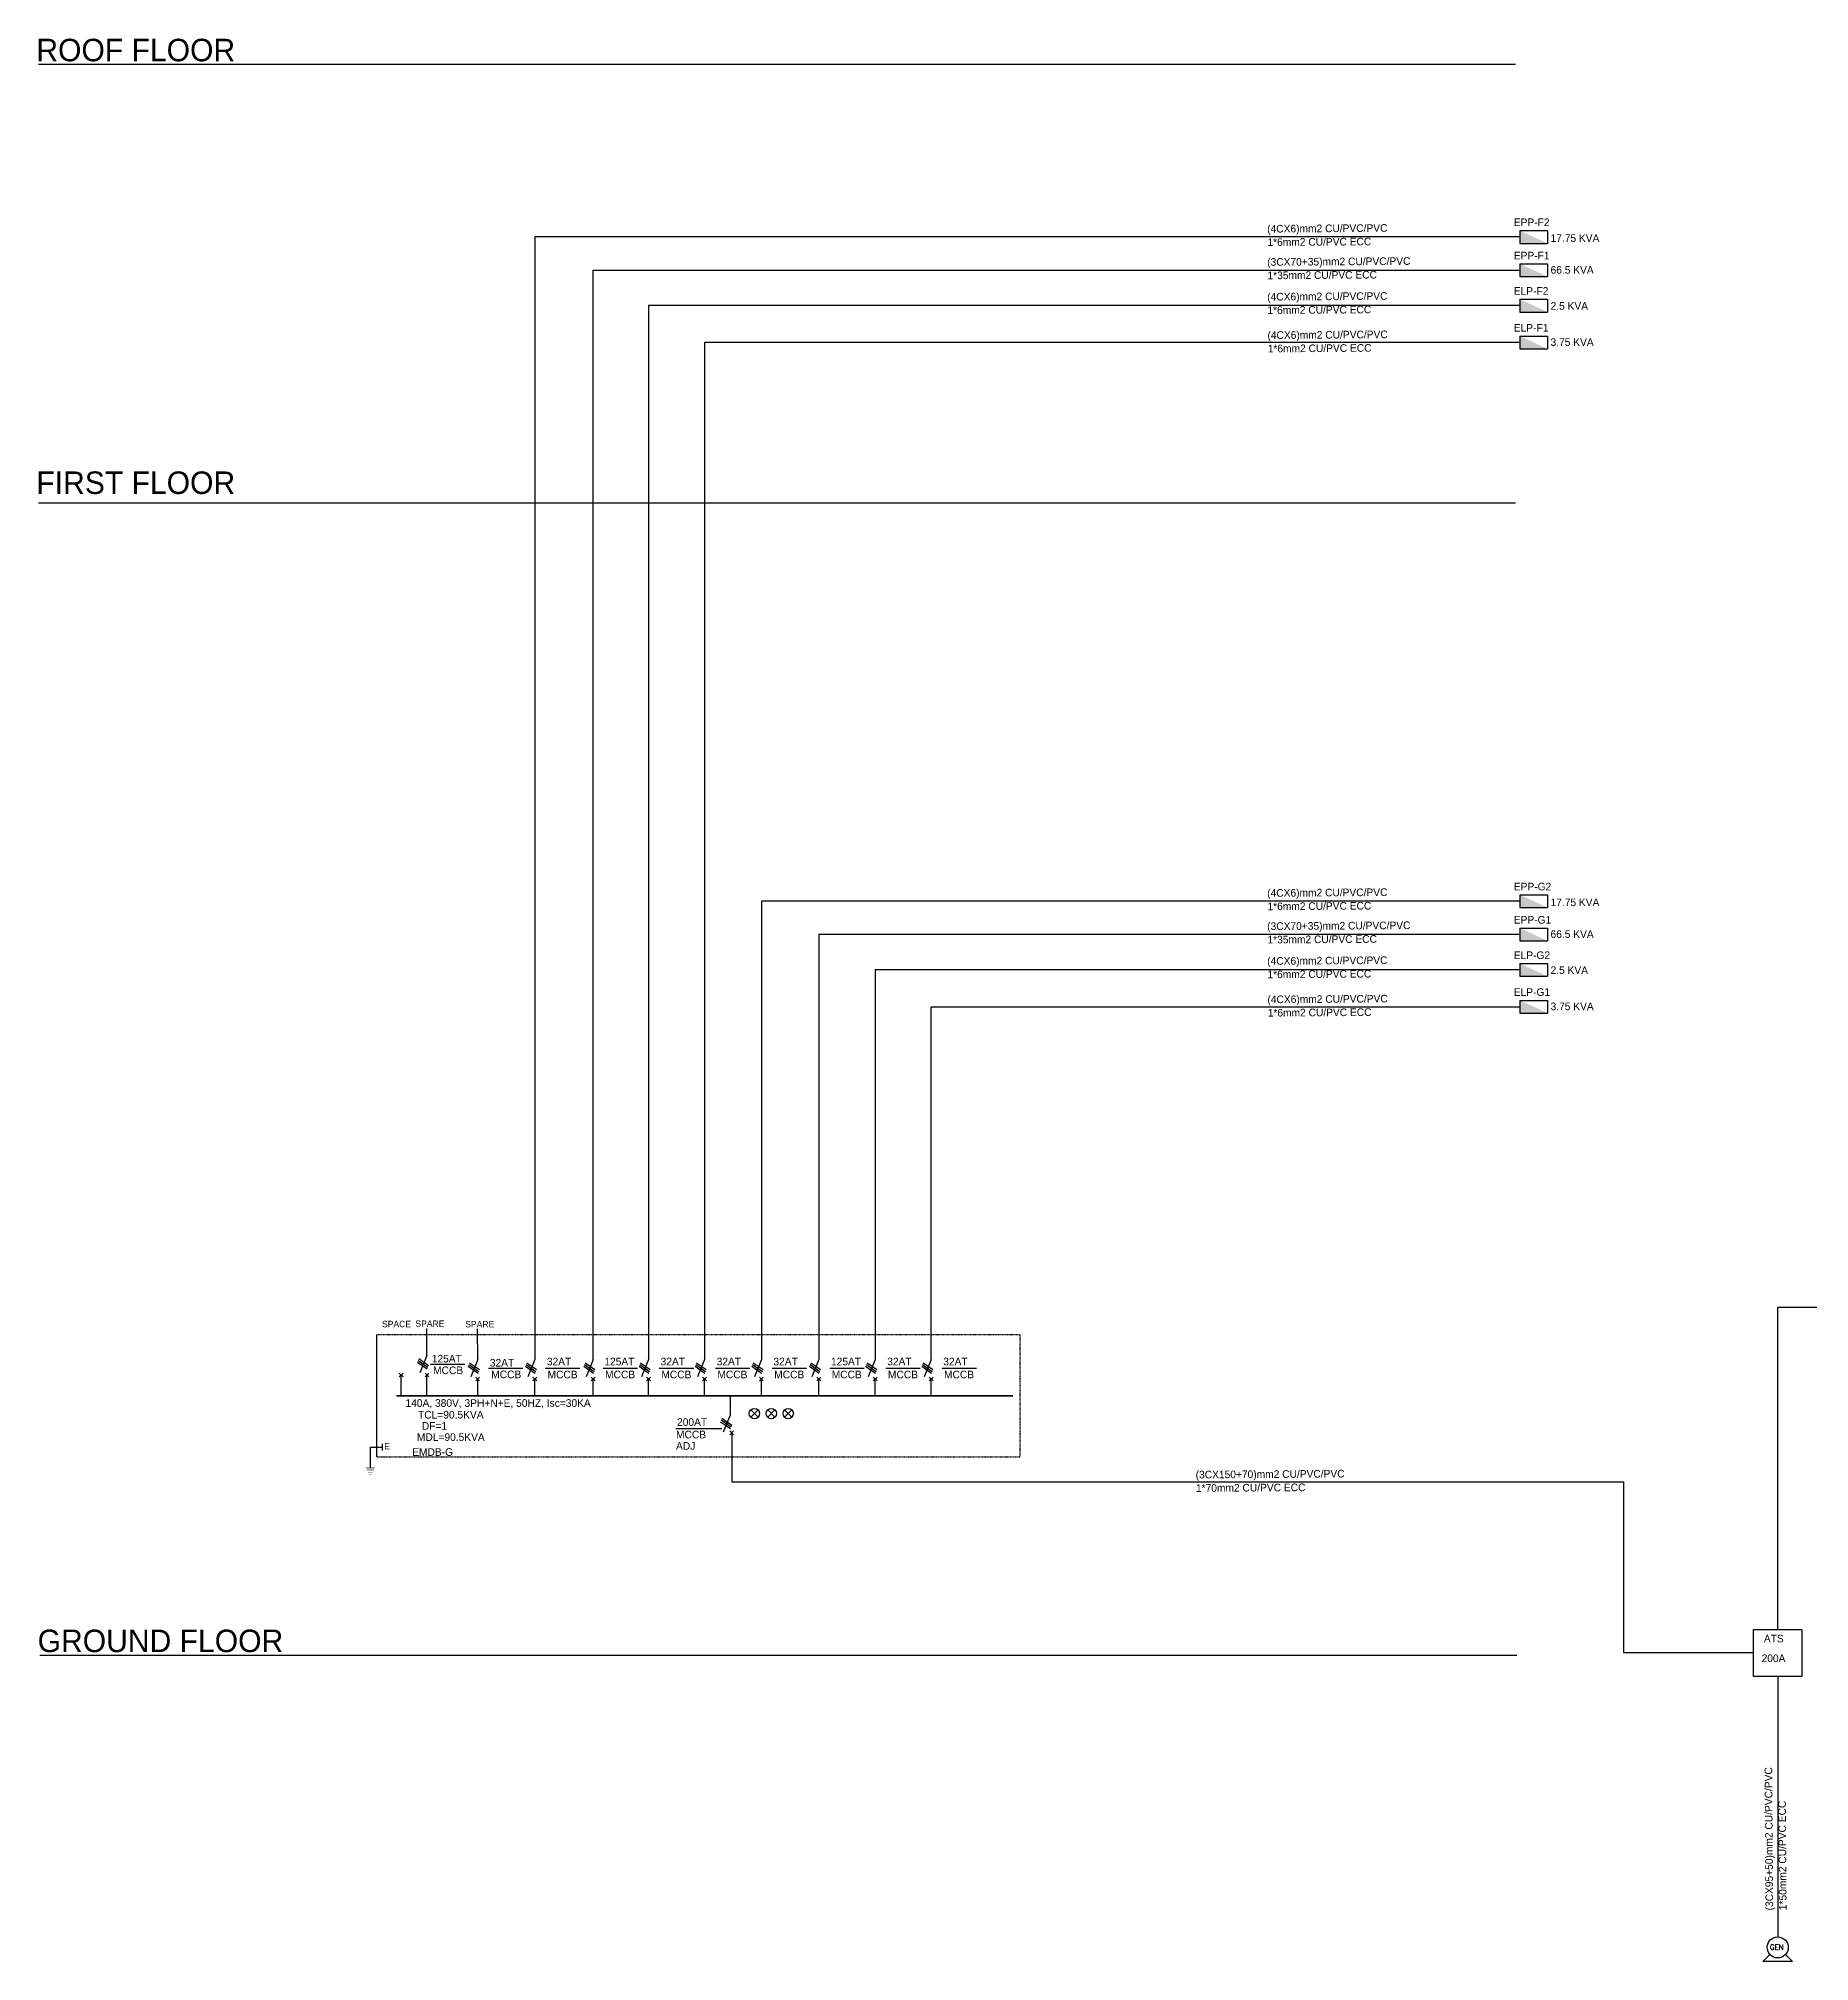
# Model space of a CAD drawing. Header units: inches. Extents: x 290183 to 532380, y 315386 to 443433.
# Drawn here: x 290183 to 406181, y 316066 to 442021 of the extents above; entities that cross this region are included whole.
import ezdxf
from ezdxf.enums import TextEntityAlignment as Align

# ---------------------------------------------------------------- set-up
doc = ezdxf.new("R2010")
doc.units = ezdxf.units.IN
doc.header["$MEASUREMENT"] = 0
doc.linetypes.add('B02 SLD$0$CENTER', pattern=[2, 1.25, -0.25, 0.25, -0.25])
doc.linetypes.add('B02 SLD$0$CONTINUA', pattern=[0])
doc.layers.get('0').update_dxf_attribs({"color": 5})
for name, color, linetype in [('B02 SLD$0$E-EQUIP', 4, 'Continuous'), ('B02 SLD$0$E-PANEL', 1, 'B02 SLD$0$CENTER'), ('B02 SLD$0$E-S', 4, 'Continuous'), ('B02 SLD$0$E-SLD', 4, 'Continuous'), ('B02 SLD$0$E-SOCK-DP-1', 2, 'Continuous'), ('B02 SLD$0$E-T25', 3, 'Continuous'), ('B02 SLD$0$E-TEXT', 3, 'Continuous'), ('B02 SLD$0$E-TEXT25', 3, 'Continuous'), ('B02 SLD$0$E-WIR', 4, 'Continuous'), ('B02 SLD$0$E-WIRE', 4, 'B02 SLD$0$CONTINUA'), ('B02 SLD$0$XREF1$0$E-SLD', 4, 'Continuous'), ('E-TEXT', 40, 'Continuous'), ('ELEC', 4, 'Continuous')]:
    doc.layers.add(name, color=color, linetype=linetype)
doc.styles.add('B02 SLD$0$STENCIL', font='STENCIL.shx', dxfattribs={"height": 0.25})
doc.styles.add('B02 SLD$0$T25-200', font='Stencil.shx', dxfattribs={"width": 0.8, "height": 500})
doc.styles.add('B02 SLD$0$XREF1$0$LEROY', font='STENCIL', dxfattribs={"height": 2})
doc.styles.add('ELEC', font='romans.shx')

# ---------------------------------------------------------------- blocks, each defined once
blk = doc.blocks.new('B02 SLD$0$P2-flat-5')
at = {"layer": 'B02 SLD$0$E-SOCK-DP-1'}
for p, q in [((-4.54, 4.18), (4.54, 4.18)), ((-4.54, 4.18), (-4.54, 0)), ((-4.54, 0), (4.54, 0)), ((4.54, 4.18), (4.54, 0))]:
    blk.add_line(p, q, dxfattribs=at)
blk.add_solid([(-4.54, 0), (-4.54, 4.18), (4.54, 0)], dxfattribs=at)
blk = doc.blocks.new('A$C2a07401e')
at = {"layer": 'ELEC'}
for points in [[(-532, 1298), (-842, 988)], [(460, 988), (-842, 988)], [(150, 1298), (460, 988)]]:
    blk.add_lwpolyline(points, dxfattribs=at)
blk.add_circle((-191, 1605), 459, dxfattribs=at)
at = {"layer": 'E-TEXT', "style": 'ELEC'}
blk.add_text('GEN', height=225, dxfattribs=at).set_placement((-530, 1505))

msp = doc.modelspace()

# ---------------------------------------------------------------- linework, layer by layer
at = {"color": 4}
msp.add_line((335585, 350697), (335585, 347475), dxfattribs=at)
at = {"color": 6}
for p, q in [((335585, 347475), (394017, 347475)), ((394017, 336282), (394017, 347475)), ((402516, 336282), (394017, 336282))]:
    msp.add_line(p, q, dxfattribs=at)
for points in [[(290183, 440331), (386928, 440331)], [(290183, 440329), (386928, 440329)], [(290183, 440329), (386928, 440329)], [(290183, 411613), (386928, 411613)], [(290267, 336138), (387012, 336138)], [(290267, 336138), (387012, 336138)], [(290267, 336136), (387012, 336136)]]:
    msp.add_lwpolyline(points)
for points in [[(387206, 429020), (322695, 429020), (322695, 355492)], [(326518, 355492), (326518, 426842), (387206, 426842)], [(387206, 424522), (330137, 424522), (330137, 355492)], [(387206, 422108), (333809, 422108), (333809, 355492)], [(387206, 385514), (337529, 385514), (337529, 355492)], [(387206, 383337), (341296, 383337), (341296, 355492)], [(387206, 381017), (344981, 381017), (344981, 355492)], [(348652, 355492), (348652, 378602), (387206, 378602)], [(404096, 337821), (404096, 358922), (469519, 358922)], [(315628, 355759), (315613, 357523)], [(318952, 355492), (318936, 357514)], [(404096, 334742), (404096, 330238)], [(404096, 330238), (404094, 322703)], [(404094, 322703), (404097, 317679)]]:
    msp.add_lwpolyline(points, dxfattribs=at)
at = {"color": 1}
msp.add_lwpolyline([(312345, 349114), (312345, 357114)], dxfattribs=at)
at = {"color": 4}
msp.add_lwpolyline([(402516, 337821), (405676, 337821), (405676, 334742), (402516, 334742)], close=True, dxfattribs=at)
at = {"layer": 'B02 SLD$0$E-EQUIP'}
for p, q in [((337310, 351715, -2148734769), (336835, 352191, -2148734769)), ((336835, 351715, -2148734769), (337310, 352191, -2148734769)), ((337945, 351715, -2148734769), (338420, 352191, -2148734769)), ((338420, 351715, -2148734769), (337945, 352191, -2148734769)), ((339054, 351715, -2148734769), (339530, 352191, -2148734769)), ((339530, 351715, -2148734769), (339054, 352191, -2148734769))]:
    msp.add_line(p, q, dxfattribs=at)
at = {"layer": 'B02 SLD$0$E-PANEL', "ltscale": 0.1}
msp.add_lwpolyline([(312345, 349114), (354478, 349114), (354478, 357114), (312345, 357114)], dxfattribs=at)
at = {"layer": 'B02 SLD$0$E-S', "color": 4}
for p, q in [((313934, 353381), (313934, 354482)), ((313934, 353114), (313934, 354216)), ((315628, 353381), (315628, 354482)), ((315628, 353114), (315628, 354216)), ((318952, 353114), (318952, 354216)), ((322695, 353114), (322695, 354216)), ((326518, 353114), (326518, 354216)), ((330137, 353114), (330137, 354216)), ((333809, 353114), (333809, 354216)), ((337529, 353114), (337529, 354216)), ((341296, 353114), (341296, 354216)), ((344981, 353114), (344981, 354216)), ((348652, 353114), (348652, 354216))]:
    msp.add_line(p, q, dxfattribs=at)
at = {"layer": 'B02 SLD$0$E-SLD'}
for p, q in [((311925, 349762), (312695, 349762)), ((312695, 349981), (312695, 349544))]:
    msp.add_line(p, q, dxfattribs=at)
for centre in [(337073, 351953, -2148734769), (338182, 351953, -2148734769), (339292, 351953, -2148734769)]:
    msp.add_circle(centre, 336, dxfattribs=at)
at = {"layer": 'B02 SLD$0$E-T25', "color": 5}
for p, q in [((318105, 355168, -2148734769), (315856, 355168, -2148734769)), ((321911, 354902, -2148734769), (319662, 354902, -2148734769)), ((325644, 354902, -2148734769), (323395, 354902, -2148734769)), ((329411, 354902, -2148734769), (327162, 354902, -2148734769)), ((333096, 354902, -2148734769), (330847, 354902, -2148734769)), ((336767, 354902, -2148734769), (334518, 354902, -2148734769)), ((340487, 354902, -2148734769), (338238, 354902, -2148734769)), ((344254, 354902, -2148734769), (342005, 354902, -2148734769)), ((347940, 354902, -2148734769), (345691, 354902, -2148734769)), ((351610, 354902, -2148734769), (349361, 354902, -2148734769)), ((334930, 350958, -2148734769), (331924, 350958, -2148734769))]:
    msp.add_line(p, q, dxfattribs=at)
at = {"layer": 'B02 SLD$0$E-WIR'}
msp.add_line((311925, 348391), (311925, 349762), dxfattribs=at)
at = {"layer": 'B02 SLD$0$E-WIR', "const_width": 26.7}
for points in [[(311617, 348391), (312233, 348391)], [(311694, 348258), (312156, 348258)], [(311771, 348124), (312079, 348124)], [(311848, 347991), (312002, 347991)]]:
    msp.add_lwpolyline(points, dxfattribs=at)
at = {"layer": 'B02 SLD$0$E-WIRE', "color": 4}
for p, q in [((315628, 355759), (315171, 354633)), ((318952, 355492), (318495, 354366)), ((322695, 355492), (322238, 354366)), ((326518, 355492), (326061, 354366)), ((330137, 355492), (329680, 354366)), ((333809, 355492), (333352, 354366)), ((337529, 355492), (337071, 354366)), ((341296, 355492), (340839, 354366)), ((344981, 355492), (344524, 354366)), ((348652, 355492), (348195, 354366)), ((314059, 354608), (313808, 354357)), ((313808, 354608), (314059, 354357)), ((315753, 354608), (315503, 354357)), ((315503, 354608), (315753, 354357)), ((319078, 354341), (318827, 354090)), ((318827, 354341), (319078, 354090)), ((322820, 354341), (322570, 354090)), ((322570, 354341), (322820, 354090)), ((326643, 354341), (326392, 354090)), ((326392, 354341), (326643, 354090)), ((330263, 354341), (330012, 354090)), ((330012, 354341), (330263, 354090)), ((333934, 354341), (333683, 354090)), ((333683, 354341), (333934, 354090)), ((337654, 354341), (337403, 354090)), ((337403, 354341), (337654, 354090)), ((341421, 354341), (341171, 354090)), ((341171, 354341), (341421, 354090)), ((345107, 354341), (344856, 354090)), ((344856, 354341), (345107, 354090)), ((348777, 354341), (348527, 354090)), ((348527, 354341), (348777, 354090)), ((335479, 351854), (335022, 350728)), ((335460, 350822), (335710, 350571)), ((335710, 350822), (335460, 350571))]:
    msp.add_line(p, q, dxfattribs=at)
for points in [[(315007, 355329), (315648, 354876)], [(315053, 355441), (315694, 354988)], [(315098, 355553), (315739, 355100)], [(318422, 355286), (319064, 354833)], [(322165, 355286), (322806, 354833)], [(325988, 355286), (326629, 354833)], [(329607, 355286), (330249, 354833)], [(333279, 355286), (333920, 354833)], [(336999, 355286), (337640, 354833)], [(340766, 355286), (341407, 354833)], [(344452, 355286), (345093, 354833)], [(348122, 355286), (348763, 354833)], [(318332, 355062), (318973, 354609)], [(318377, 355174), (319018, 354721)], [(322074, 355062), (322715, 354609)], [(322120, 355174), (322761, 354721)], [(325897, 355062), (326538, 354609)], [(325942, 355174), (326584, 354721)], [(329517, 355062), (330158, 354609)], [(329562, 355174), (330203, 354721)], [(333188, 355062), (333829, 354609)], [(333233, 355174), (333874, 354721)], [(336908, 355062), (337549, 354609)], [(336953, 355174), (337594, 354721)], [(340675, 355062), (341316, 354609)], [(340721, 355174), (341362, 354721)], [(344361, 355062), (345002, 354609)], [(344406, 355174), (345047, 354721)], [(348031, 355062), (348672, 354609)], [(348077, 355174), (348718, 354721)], [(335479, 353114), (335479, 351854)], [(334858, 351424), (335499, 350971)], [(334903, 351536), (335545, 351083)], [(334949, 351648), (335590, 351195)]]:
    msp.add_lwpolyline(points, dxfattribs=at)
at = {"layer": 'B02 SLD$0$XREF1$0$E-SLD', "color": 2, "const_width": 112}
msp.add_lwpolyline([(354010, 353114), (313628, 353114)], dxfattribs=at)

# ---------------------------------------------------------------- block references
at = {"xscale": 1.5, "yscale": 1.5, "zscale": 1.5}
msp.add_blockref('A$C2a07401e', (404383, 314584), dxfattribs=at)
at = {"layer": 'B02 SLD$0$E-S', "xscale": 200.0000000000064, "yscale": 200.0000000000064, "zscale": 200.0000000000064}
for p in [(388114, 428601), (388114, 428602), (388114, 428601), (388114, 428601), (388114, 426424), (388114, 426425), (388114, 426424), (388114, 426424), (388114, 424104), (388114, 424104), (388114, 424104), (388114, 424104), (388114, 421689), (388114, 421690), (388114, 421689), (388114, 421689), (388114, 385096), (388114, 385096), (388114, 385096), (388114, 385096), (388114, 382918), (388114, 382919), (388114, 382919), (388114, 382919), (388114, 380598), (388114, 380599), (388114, 380598), (388114, 380599), (388114, 378183), (388114, 378184), (388114, 378184), (388114, 378184)]:
    msp.add_blockref('B02 SLD$0$P2-flat-5', p, dxfattribs=at)

# ---------------------------------------------------------------- texts
at = {"layer": 'B02 SLD$0$E-T25', "color": 5, "style": 'B02 SLD$0$T25-200'}
for s, rotation, p in [('(4CX6)mm2 CU/PVC/PVC', 0.39058, (370661, 429307)), ('1*6mm2 CU/PVC ECC', 0.39058, (370679, 428428)), ('(3CX70+35)mm2 CU/PVC/PVC', 0.39058, (370661, 427130)), ('1*35mm2 CU/PVC ECC', 0.39058, (370679, 426251)), ('(4CX6)mm2 CU/PVC/PVC', 0.39058, (370661, 424853)), ('1*6mm2 CU/PVC ECC', 0.39058, (370679, 423974)), ('(4CX6)mm2 CU/PVC/PVC', 0.39058, (370678, 422338)), ('1*6mm2 CU/PVC ECC', 0.39058, (370696, 421459)), ('(4CX6)mm2 CU/PVC/PVC', 0.39058, (370661, 385802)), ('1*6mm2 CU/PVC ECC', 0.39058, (370679, 384923)), ('(3CX70+35)mm2 CU/PVC/PVC', 0.39058, (370661, 383625)), ('1*35mm2 CU/PVC ECC', 0.39058, (370679, 382746)), ('(4CX6)mm2 CU/PVC/PVC', 0.39058, (370661, 381347)), ('1*6mm2 CU/PVC ECC', 0.39058, (370679, 380468)), ('(4CX6)mm2 CU/PVC/PVC', 0.39058, (370678, 378833)), ('1*6mm2 CU/PVC ECC', 0.39058, (370696, 377954)), ('(3CX150+70)mm2 CU/PVC/PVC', 0.39058, (365977, 347706)), ('1*70mm2 CU/PVC ECC', 0.39058, (365995, 346827)), ('(3CX95+50)mm2 CU/PVC/PVC', 90.39058, (403799, 319415)), ('1*50mm2 CU/PVC ECC', 90.39058, (404678, 319432))]:
    msp.add_text(s, height=500, rotation=rotation, dxfattribs=at).set_placement(p)
for s, p in [('EPP-F2', (386811, 429729, 727515246)), ('17.75 KVA', (389219, 428696)), ('EPP-F1', (386811, 427552, 727515246)), ('66.5 KVA', (389219, 426614)), ('ELP-F2', (386811, 425232, 727515246)), ('2.5 KVA', (389219, 424253)), ('ELP-F1', (386811, 422817, 727515246)), ('3.75 KVA', (389219, 421883)), ('EPP-G2', (386811, 386224, 727515246)), ('17.75 KVA', (389219, 385191)), ('EPP-G1', (386811, 384046, 727515246)), ('66.5 KVA', (389219, 383108)), ('ELP-G2', (386811, 381726, 727515246)), ('2.5 KVA', (389219, 380747)), ('ELP-G1', (386811, 379312, 727515246)), ('3.75 KVA', (389219, 378377)), ('125AT', (315940, 355301, -2148734769)), ('32AT', (319746, 355034, -2148734769)), ('32AT', (323479, 355114, -2148734769)), ('125AT', (327246, 355114, -2148734769)), ('32AT', (330932, 355114, -2148734769)), ('32AT', (334602, 355114, -2148734769)), ('32AT', (338322, 355114, -2148734769)), ('125AT', (342089, 355114, -2148734769)), ('32AT', (345775, 355114, -2148734769)), ('32AT', (349445, 355114, -2148734769)), ('MCCB', (316029, 354539, -2148734769)), ('MCCB', (319834, 354272, -2148734769)), ('MCCB', (323526, 354265, -2148734769)), ('MCCB', (327293, 354265, -2148734769)), ('MCCB', (330979, 354265, -2148734769)), ('MCCB', (334649, 354265, -2148734769)), ('MCCB', (338369, 354265, -2148734769)), ('MCCB', (342137, 354265, -2148734769)), ('MCCB', (345822, 354265, -2148734769)), ('MCCB', (349493, 354265, -2148734769)), ('200AT', (332008, 351151, -2148734769)), ('MCCB', (331941, 350333, -2148734769)), ('ADJ', (331941, 349588, -2148734769))]:
    msp.add_text(s, height=500, dxfattribs=at).set_placement(p)
at = {"layer": 'B02 SLD$0$E-T25', "color": 6, "style": 'B02 SLD$0$T25-200'}
for s, p in [('140A, 380V, 3PH+N+E, 50HZ, Isc=30KA', (314221, 352396)), ('EMDB-G', (314660, 349186, 482898078))]:
    msp.add_text(s, height=500, dxfattribs=at).set_placement(p)
for s, p in [('TCL=90.5KVA', (317190, 351880)), ('MDL=90.5KVA', (317190, 350413)), ('DF=1', (316117, 351148))]:
    msp.add_text(s, height=500, dxfattribs=at).set_placement(p, align=Align.MIDDLE_CENTER)
at = {"layer": 'B02 SLD$0$E-T25', "color": 4, "style": 'B02 SLD$0$T25-200'}
for s, p in [(' ATS', (403002, 336970)), (' 200A', (402855, 335678))]:
    msp.add_text(s, height=500, dxfattribs=at).set_placement(p)
at = {"layer": 'B02 SLD$0$E-TEXT', "color": 1, "style": 'B02 SLD$0$STENCIL'}
for s, p in [('ROOF FLOOR ', (290044, 440526, -56746029)), ('FIRST FLOOR', (290044, 412187, -56746029)), ('GROUND FLOOR', (290129, 336332, -56746029))]:
    msp.add_text(s, height=1472.99, dxfattribs=at).set_placement(p)
at = {"layer": 'B02 SLD$0$E-TEXT25', "color": 5, "style": 'B02 SLD$0$XREF1$0$LEROY'}
for s, p in [('SPACE', (312682, 357611)), ('SPARE', (314873, 357632)), ('SPARE', (318134, 357600))]:
    msp.add_text(s, height=420, dxfattribs=at).set_placement(p)
at = {"layer": 'B02 SLD$0$E-TEXT25', "color": 6, "style": 'B02 SLD$0$XREF1$0$LEROY'}
msp.add_text('E', height=420, dxfattribs=at).set_placement((312830, 349604))

doc.saveas('drawing.dxf')
